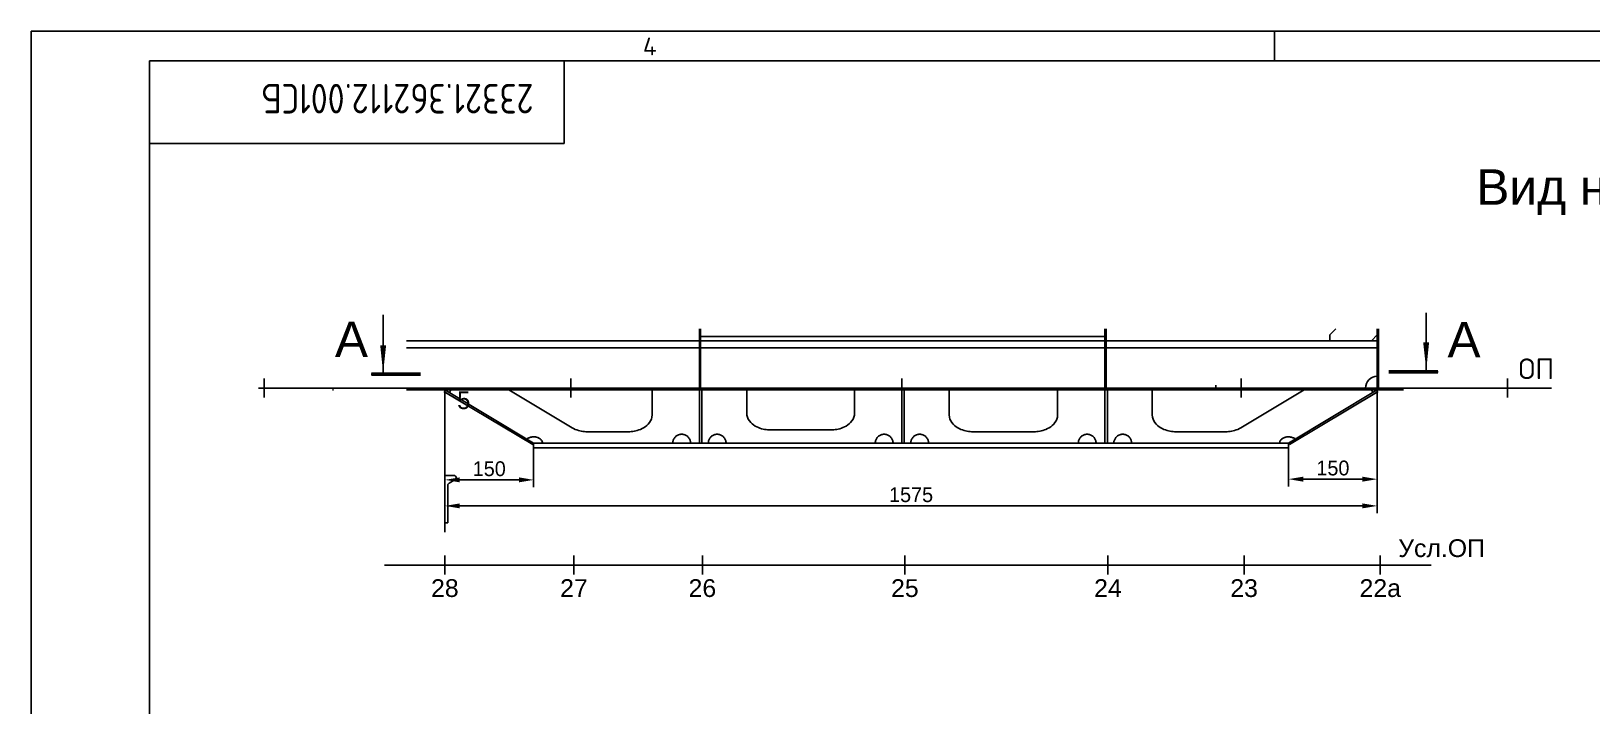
# Model space of a CAD drawing. Header units: millimetres. Extents: x -251843 to -243433, y -86292 to -80352.
# Drawn here: x -251843 to -249207, y -81492 to -80352 of the extents above; entities that cross this region are included whole.
import ezdxf
from ezdxf.enums import TextEntityAlignment as Align
from ezdxf.lldxf.tags import DXFTag

# ---------------------------------------------------------------- set-up
doc = ezdxf.new("R2010")
doc.units = ezdxf.units.MM
for name, color, linetype in [('Format', 7, 'Continuous'), ('IDENT', 7, 'Continuous'), ('pen_025', 1, 'Continuous'), ('pen_035', 1, 'Continuous'), ('pen_070', 1, 'Continuous')]:
    doc.layers.add(name, color=color, linetype=linetype)
doc.styles.add('3', font='txt.shx', dxfattribs={"height": 3})
doc.styles.add('3.5', font='txt.shx', dxfattribs={"height": 3.5})
doc.styles.add('5', font='txt.shx', dxfattribs={"height": 250})
doc.styles.add('style5', font='arial.ttf', dxfattribs={"height": 3})
tags = doc.linetypes.add('DASH1', pattern=[75, 50, -25]).pattern_tags.tags
tags[6:7] = [DXFTag(74, 4), DXFTag(75, 0), DXFTag(340, '0'), DXFTag(46, 1.0), DXFTag(50, 0.0), DXFTag(44, 0.0), DXFTag(45, 0.0)]
tags[4:5] = [DXFTag(74, 4), DXFTag(75, 0), DXFTag(340, '0'), DXFTag(46, 1.0), DXFTag(50, 0.0), DXFTag(44, 0.0), DXFTag(45, 0.0)]
tags = doc.linetypes.add('DASH2', pattern=[520, 450, -30, 10, -30]).pattern_tags.tags
tags[10:11] = [DXFTag(74, 4), DXFTag(75, 0), DXFTag(340, '0'), DXFTag(46, 1.0), DXFTag(50, 0.0), DXFTag(44, 0.0), DXFTag(45, 0.0)]
tags[8:9] = [DXFTag(74, 4), DXFTag(75, 0), DXFTag(340, '0'), DXFTag(46, 1.0), DXFTag(50, 0.0), DXFTag(44, 0.0), DXFTag(45, 0.0)]
tags[6:7] = [DXFTag(74, 4), DXFTag(75, 0), DXFTag(340, '0'), DXFTag(46, 1.0), DXFTag(50, 0.0), DXFTag(44, 0.0), DXFTag(45, 0.0)]
tags[4:5] = [DXFTag(74, 4), DXFTag(75, 0), DXFTag(340, '0'), DXFTag(46, 1.0), DXFTag(50, 0.0), DXFTag(44, 0.0), DXFTag(45, 0.0)]
tags = doc.linetypes.add('DASH5', pattern=[90, 40, -20, 10, -20]).pattern_tags.tags
tags[10:11] = [DXFTag(74, 4), DXFTag(75, 0), DXFTag(340, '0'), DXFTag(46, 1.0), DXFTag(50, 0.0), DXFTag(44, 0.0), DXFTag(45, 0.0)]
tags[8:9] = [DXFTag(74, 4), DXFTag(75, 0), DXFTag(340, '0'), DXFTag(46, 1.0), DXFTag(50, 0.0), DXFTag(44, 0.0), DXFTag(45, 0.0)]
tags[6:7] = [DXFTag(74, 4), DXFTag(75, 0), DXFTag(340, '0'), DXFTag(46, 1.0), DXFTag(50, 0.0), DXFTag(44, 0.0), DXFTag(45, 0.0)]
tags[4:5] = [DXFTag(74, 4), DXFTag(75, 0), DXFTag(340, '0'), DXFTag(46, 1.0), DXFTag(50, 0.0), DXFTag(44, 0.0), DXFTag(45, 0.0)]
tags = doc.linetypes.add('DASH6', pattern=[10, 5, -5]).pattern_tags.tags
tags[6:7] = [DXFTag(74, 4), DXFTag(75, 0), DXFTag(340, '0'), DXFTag(46, 1.0), DXFTag(50, 0.0), DXFTag(44, 0.0), DXFTag(45, 0.0)]
tags[4:5] = [DXFTag(74, 4), DXFTag(75, 0), DXFTag(340, '0'), DXFTag(46, 1.0), DXFTag(50, 0.0), DXFTag(44, 0.0), DXFTag(45, 0.0)]
doc.dimstyles.new('ISO-10', dxfattribs={"dimscale": 10, "dimtxt": 2.5, "dimasz": 2.5, "dimexe": 1.25, "dimexo": 0, "dimtad": 1, "dimdec": 0, "dimtxsty": 'Standard', "dimcen": 2.5, "dimclrd": 7, "dimclre": 7, "dimclrt": 4, "dimadec": 0, "dimazin": 0, "dimtfac": 1, "dimtdec": 0, "dimtmove": 0, "dimatfit": 3, "dimfxl": 1, "dimarcsym": 0})

# ---------------------------------------------------------------- blocks, each defined once
blk = doc.blocks.new('*D107')
at = {"color": 7, "lineweight": -2}
for p, q in [((-251144.5, -80958.1), (-251144.5, -81122.7)), ((-250994.5, -81048.1), (-250994.5, -81122.7)), ((-251119.5, -81110.2), (-251019.5, -81110.2))]:
    blk.add_line(p, q, dxfattribs=at)
at = {"color": 7}
for points in [[(-251119.5, -81106), (-251119.5, -81114.4), (-251144.5, -81110.2)], [(-251019.5, -81106), (-251019.5, -81114.4), (-250994.5, -81110.2)]]:
    blk.add_solid(points, dxfattribs=at)
at = {"layer": 'Defpoints', "color": 0}
for p in [(-251144.5, -80958.1), (-250994.5, -81048.1), (-250994.5, -81110.2)]:
    blk.add_point(p, dxfattribs=at)
at = {"color": 4, "insert": (-251069.5, -81091.5), "char_height": 25, "attachment_point": 5}
blk.add_mtext('150', dxfattribs=at)
blk = doc.blocks.new('*D108')
at = {"color": 7, "lineweight": -2}
for p, q in [((-251144.5, -80958.1), (-251144.5, -81166.7)), ((-249569.5, -80958.1), (-249569.5, -81166.7)), ((-251119.5, -81154.2), (-249594.5, -81154.2))]:
    blk.add_line(p, q, dxfattribs=at)
at = {"color": 7}
for points in [[(-251119.5, -81150), (-251119.5, -81158.3), (-251144.5, -81154.2)], [(-249594.5, -81150), (-249594.5, -81158.3), (-249569.5, -81154.2)]]:
    blk.add_solid(points, dxfattribs=at)
at = {"layer": 'Defpoints', "color": 0}
for p in [(-251144.5, -80958.1), (-249569.5, -80958.1), (-249569.5, -81154.2)]:
    blk.add_point(p, dxfattribs=at)
at = {"color": 4, "insert": (-250357, -81135.4), "char_height": 25, "attachment_point": 5}
blk.add_mtext('1575', dxfattribs=at)
blk = doc.blocks.new('*D109')
at = {"color": 7, "lineweight": -2}
for p, q in [((-249569.5, -80958.1), (-249569.5, -81121.5)), ((-249719.5, -81048.1), (-249719.5, -81121.5)), ((-249594.5, -81109), (-249694.5, -81109))]:
    blk.add_line(p, q, dxfattribs=at)
at = {"color": 7}
for points in [[(-249694.5, -81104.8), (-249694.5, -81113.2), (-249719.5, -81109)], [(-249594.5, -81104.8), (-249594.5, -81113.2), (-249569.5, -81109)]]:
    blk.add_solid(points, dxfattribs=at)
at = {"layer": 'Defpoints', "color": 0}
for p in [(-249569.5, -80958.1), (-249719.5, -81048.1), (-249719.5, -81109)]:
    blk.add_point(p, dxfattribs=at)
at = {"color": 4, "insert": (-249644.5, -81090.3), "char_height": 25, "attachment_point": 5}
blk.add_mtext('150', dxfattribs=at)

msp = doc.modelspace()

# ---------------------------------------------------------------- linework, layer by layer
at = {"color": 2}
for points in [[(-249486.8, -80925, 0, 10, 0), (-249487, -80877.7, 10, 10, 0)], [(-251248.8, -80929.8, 0, 10, 0), (-251248.7, -80882.6, 10, 10, 0)]]:
    msp.add_lwpolyline(points, format="xyseb", dxfattribs=at)
at = {"color": 2, "const_width": 6}
for points in [[(-249550.4, -80927.8), (-249466.7, -80927.8)], [(-251268.9, -80931.5), (-251185.2, -80931.5)]]:
    msp.add_lwpolyline(points, dxfattribs=at)
at = {"layer": 'Format', "color": 0}
for p, q in [((-243433.2, -80351.9), (-251843.2, -80351.9)), ((-251843.2, -80351.9), (-251843.2, -86291.9)), ((-249743.2, -80351.9), (-249743.2, -80401.9)), ((-251643.2, -80401.9), (-251643.2, -86241.9)), ((-243483.2, -80401.9), (-251643.2, -80401.9)), ((-250943.2, -80401.9), (-250943.2, -80541.9)), ((-250943.2, -80541.9), (-251643.2, -80541.9))]:
    msp.add_line(p, q, dxfattribs=at)
at = {"layer": 'pen_025', "color": 0, "linetype": 'DASH5'}
for p, q in [((-250714.5, -80955.1), (-250714.5, -80855.1)), ((-250712.5, -80955.1), (-250712.5, -80855.1)), ((-250029.5, -80955.1), (-250029.5, -80855.1)), ((-250027.5, -80955.1), (-250027.5, -80855.1)), ((-249579.5, -80875.1), (-249569.5, -80865.1)), ((-249569.5, -80955.1), (-249569.5, -80855.1)), ((-249567.5, -80955.1), (-249567.5, -80855.1)), ((-251209.5, -80875.1), (-249569.5, -80875.1)), ((-251209.5, -80887.1), (-249569.5, -80887.1)), ((-249569.5, -80935.1), (-249569.5, -80875.1)), ((-251209.5, -80955.1), (-249525.5, -80955.1)), ((-251209.5, -80958.1), (-249525.5, -80958.1))]:
    msp.add_line(p, q, dxfattribs=at)
at = {"layer": 'pen_025', "color": 0, "linetype": 'Continuous'}
for p, q in [((-251449.5, -80971.1), (-251449.5, -80939.1)), ((-250931.5, -80971.1), (-250931.5, -80939.1)), ((-250714.5, -80971.1), (-250714.5, -80939.1)), ((-250372.5, -80971.1), (-250372.5, -80939.1)), ((-250029.5, -80971.1), (-250029.5, -80939.1)), ((-249842.5, -80958.1), (-249842.5, -80949.9)), ((-249799.5, -80971.1), (-249799.5, -80939.1)), ((-249569.5, -80971.1), (-249569.5, -80939.1)), ((-249349.5, -80971.1), (-249349.5, -80939.1)), ((-251334.5, -80958.1), (-251332.5, -80958.1)), ((-249840.5, -80958.1), (-249842.5, -80958.1)), ((-251144.5, -81198.7), (-251144.5, -81166.7)), ((-251144.5, -81270.1), (-251144.5, -81238.1)), ((-250926.5, -81270.1), (-250926.5, -81238.1)), ((-250709.5, -81270.1), (-250709.5, -81238.1)), ((-250367.5, -81270.1), (-250367.5, -81238.1)), ((-250024.5, -81270.1), (-250024.5, -81238.1)), ((-249794.5, -81270.1), (-249794.5, -81238.1)), ((-249564.5, -81270.1), (-249564.5, -81238.1))]:
    msp.add_line(p, q, dxfattribs=at)
at = {"layer": 'pen_025', "color": 0, "linetype": 'DASH2'}
for p, q in [((-251459.5, -80955.1), (-249275.5, -80955.1)), ((-251246.6, -81254.1), (-249478.4, -81254.1))]:
    msp.add_line(p, q, dxfattribs=at)
at = {"layer": 'pen_025', "color": 0, "linetype": 'DASH5'}
msp.add_polyline3d([(-249639.5, -80855.1, 0), (-249649.5, -80865.1, 0), (-249649.5, -80875.1, 0), (-249579.5, -80875.1, 0)], dxfattribs=at)
at = {"layer": 'pen_025', "color": 0, "linetype": 'DASH6'}
msp.add_polyline3d([(-251144.5, -81182.7, 0), (-251139.5, -81182.7, 0), (-251139.5, -81119.4, 0), (-251139.2, -81118, 0), (-251138.6, -81116.8, 0), (-251137.5, -81115.9, 0), (-251127.5, -81110.1, 0), (-251126.2, -81109, 0), (-251125.6, -81107.4, 0), (-251125.6, -81105.6, 0), (-251126.4, -81104.1, 0), (-251127.8, -81103, 0), (-251129.5, -81102.7, 0), (-251144.5, -81102.7, 0), (-251144.5, -81182.7, 0)], dxfattribs=at)
at = {"layer": 'pen_025', "color": 0, "linetype": 'DASH5'}
msp.add_arc((-249569.5, -80955.1), 20, 90, 180, dxfattribs=at)
at = {"layer": 'pen_035', "color": 0, "linetype": 'Continuous'}
for p, q in [((-251146, -80960.7), (-250996, -81050.7)), ((-251144.5, -80958.1), (-250994.5, -81048.1)), ((-249719.5, -81048.1), (-249569.5, -80958.1)), ((-249717.9, -81050.7), (-249568, -80960.7)), ((-250834.5, -81028.8), (-250903.8, -81028.8)), ((-250834.5, -81028.8), (-250903.8, -81028.8)), ((-250492.5, -81025.8), (-250594.5, -81025.8)), ((-250492.5, -81025.8), (-250594.5, -81025.8)), ((-250149.5, -81028.8), (-250252.5, -81028.8)), ((-250149.5, -81028.8), (-250252.5, -81028.8)), ((-249825.7, -81028.8), (-249909.5, -81028.8)), ((-250994.5, -81048.1), (-249719.5, -81048.1)), ((-250994.5, -81056.1), (-249719.5, -81056.1))]:
    msp.add_line(p, q, dxfattribs=at)
at = {"layer": 'pen_035', "color": 0, "linetype": 'DASH1'}
for p, q in [((-250714.5, -81048.1), (-250714.5, -80958.1)), ((-250710.5, -81048.1), (-250710.5, -80958.1)), ((-250372.5, -81048.1), (-250372.5, -80958.1)), ((-250368.5, -81048.1), (-250368.5, -80958.1)), ((-250029.5, -81048.1), (-250029.5, -80958.1)), ((-250025.5, -81048.1), (-250025.5, -80958.1))]:
    msp.add_line(p, q, dxfattribs=at)
at = {"layer": 'pen_035', "color": 0, "linetype": 'Continuous'}
for points in [[(-250929.7, -81022.1, 0), (-251036.3, -80958.1, 0), (-251134.5, -80958.1, 0), (-251136.9, -80962.7, 0)], [(-250929.7, -81022.1, 0), (-251036.3, -80958.1, 0), (-251134.5, -80958.1, 0), (-251136.9, -80962.7, 0)], [(-250634.5, -80997.5, 0), (-250634.5, -80958.1, 0), (-250794.5, -80958.1, 0), (-250794.5, -81000.5, 0)], [(-250634.5, -80997.5, 0), (-250634.5, -80958.1, 0), (-250794.5, -80958.1, 0), (-250794.5, -81000.5, 0)], [(-250292.5, -81000.5, 0), (-250292.5, -80958.1, 0), (-250452.5, -80958.1, 0), (-250452.5, -80997.5, 0)], [(-250292.5, -81000.5, 0), (-250292.5, -80958.1, 0), (-250452.5, -80958.1, 0), (-250452.5, -80997.5, 0)], [(-249949.5, -81000.5, 0), (-249949.5, -80958.1, 0), (-250109.5, -80958.1, 0), (-250109.5, -81000.5, 0)], [(-249949.5, -81000.5, 0), (-249949.5, -80958.1, 0), (-250109.5, -80958.1, 0), (-250109.5, -81000.5, 0)], [(-249577.1, -80962.7, 0), (-249579.5, -80958.1, 0), (-249693.1, -80958.1, 0), (-249799.8, -81022.1, 0)], [(-249577.1, -80962.7, 0), (-249579.5, -80958.1, 0), (-249693.1, -80958.1, 0), (-249799.8, -81022.1, 0)], [(-250794.5, -81000.5, 0), (-250794.8, -81004, 0), (-250795.7, -81007.4, 0), (-250797.1, -81010.5, 0), (-250798.9, -81013.5, 0), (-250801.1, -81016.1, 0), (-250803.5, -81018.4, 0), (-250806.1, -81020.4, 0), (-250808.7, -81022.2, 0), (-250811.4, -81023.6, 0), (-250814.1, -81024.8, 0), (-250816.8, -81025.9, 0), (-250819.4, -81026.7, 0), (-250822, -81027.4, 0), (-250824.5, -81027.9, 0), (-250827.1, -81028.3, 0), (-250829.6, -81028.6, 0), (-250832, -81028.8, 0), (-250834.5, -81028.8, 0)], [(-250794.5, -81000.5, 0), (-250794.8, -81004, 0), (-250795.7, -81007.4, 0), (-250797.1, -81010.5, 0), (-250798.9, -81013.5, 0), (-250801.1, -81016.1, 0), (-250803.5, -81018.4, 0), (-250806.1, -81020.4, 0), (-250808.7, -81022.2, 0), (-250811.4, -81023.6, 0), (-250814.1, -81024.8, 0), (-250816.8, -81025.9, 0), (-250819.4, -81026.7, 0), (-250822, -81027.4, 0), (-250824.5, -81027.9, 0), (-250827.1, -81028.3, 0), (-250829.6, -81028.6, 0), (-250832, -81028.8, 0), (-250834.5, -81028.8, 0)], [(-250594.5, -81025.8, 0), (-250597, -81025.8, 0), (-250599.4, -81025.6, 0), (-250601.9, -81025.3, 0), (-250604.5, -81024.9, 0), (-250607, -81024.4, 0), (-250609.6, -81023.7, 0), (-250612.2, -81022.9, 0), (-250614.9, -81021.8, 0), (-250617.6, -81020.6, 0), (-250620.3, -81019.2, 0), (-250622.9, -81017.4, 0), (-250625.5, -81015.4, 0), (-250627.9, -81013.1, 0), (-250630.1, -81010.5, 0), (-250631.9, -81007.5, 0), (-250633.3, -81004.4, 0), (-250634.2, -81001, 0), (-250634.5, -80997.5, 0)], [(-250452.5, -80997.5, 0), (-250452.8, -81001, 0), (-250453.7, -81004.4, 0), (-250455.1, -81007.5, 0), (-250456.9, -81010.5, 0), (-250459.1, -81013.1, 0), (-250461.5, -81015.4, 0), (-250464.1, -81017.4, 0), (-250466.7, -81019.2, 0), (-250469.4, -81020.6, 0), (-250472.1, -81021.8, 0), (-250474.8, -81022.9, 0), (-250477.4, -81023.7, 0), (-250480, -81024.4, 0), (-250482.5, -81024.9, 0), (-250485.1, -81025.3, 0), (-250487.6, -81025.6, 0), (-250490, -81025.8, 0), (-250492.5, -81025.8, 0)], [(-250452.5, -80997.5, 0), (-250452.8, -81001, 0), (-250453.7, -81004.4, 0), (-250455.1, -81007.5, 0), (-250456.9, -81010.5, 0), (-250459.1, -81013.1, 0), (-250461.5, -81015.4, 0), (-250464.1, -81017.4, 0), (-250466.7, -81019.2, 0), (-250469.4, -81020.6, 0), (-250472.1, -81021.8, 0), (-250474.8, -81022.9, 0), (-250477.4, -81023.7, 0), (-250480, -81024.4, 0), (-250482.5, -81024.9, 0), (-250485.1, -81025.3, 0), (-250487.6, -81025.6, 0), (-250490, -81025.8, 0), (-250492.5, -81025.8, 0)], [(-250252.5, -81028.8, 0), (-250255, -81028.8, 0), (-250257.4, -81028.6, 0), (-250259.9, -81028.3, 0), (-250262.5, -81027.9, 0), (-250265, -81027.4, 0), (-250267.6, -81026.7, 0), (-250270.2, -81025.9, 0), (-250272.9, -81024.8, 0), (-250275.6, -81023.6, 0), (-250278.3, -81022.2, 0), (-250280.9, -81020.4, 0), (-250283.5, -81018.4, 0), (-250285.9, -81016.1, 0), (-250288.1, -81013.5, 0), (-250289.9, -81010.5, 0), (-250291.3, -81007.4, 0), (-250292.2, -81004, 0), (-250292.5, -81000.5, 0)], [(-250109.5, -81000.5, 0), (-250109.8, -81004, 0), (-250110.7, -81007.4, 0), (-250112.1, -81010.5, 0), (-250113.9, -81013.5, 0), (-250116.1, -81016.1, 0), (-250118.5, -81018.4, 0), (-250121.1, -81020.4, 0), (-250123.7, -81022.2, 0), (-250126.4, -81023.6, 0), (-250129.1, -81024.8, 0), (-250131.8, -81025.9, 0), (-250134.4, -81026.7, 0), (-250137, -81027.4, 0), (-250139.5, -81027.9, 0), (-250142.1, -81028.3, 0), (-250144.6, -81028.6, 0), (-250147, -81028.8, 0), (-250149.5, -81028.8, 0)], [(-250109.5, -81000.5, 0), (-250109.8, -81004, 0), (-250110.7, -81007.4, 0), (-250112.1, -81010.5, 0), (-250113.9, -81013.5, 0), (-250116.1, -81016.1, 0), (-250118.5, -81018.4, 0), (-250121.1, -81020.4, 0), (-250123.7, -81022.2, 0), (-250126.4, -81023.6, 0), (-250129.1, -81024.8, 0), (-250131.8, -81025.9, 0), (-250134.4, -81026.7, 0), (-250137, -81027.4, 0), (-250139.5, -81027.9, 0), (-250142.1, -81028.3, 0), (-250144.6, -81028.6, 0), (-250147, -81028.8, 0), (-250149.5, -81028.8, 0)], [(-249909.5, -81028.8, 0), (-249912, -81028.8, 0), (-249914.4, -81028.6, 0), (-249916.9, -81028.3, 0), (-249919.5, -81027.9, 0), (-249922, -81027.4, 0), (-249924.6, -81026.7, 0), (-249927.2, -81025.9, 0), (-249929.9, -81024.8, 0), (-249932.6, -81023.6, 0), (-249935.3, -81022.2, 0), (-249937.9, -81020.4, 0), (-249940.5, -81018.4, 0), (-249942.9, -81016.1, 0), (-249945.1, -81013.5, 0), (-249946.9, -81010.5, 0), (-249948.3, -81007.4, 0), (-249949.2, -81004, 0), (-249949.5, -81000.5, 0)], [(-250903.8, -81028.8, 0), (-250906.3, -81028.8, 0), (-250908.7, -81028.6, 0), (-250911.2, -81028.3, 0), (-250913.8, -81027.9, 0), (-250916.3, -81027.4, 0), (-250919, -81026.7, 0), (-250921.6, -81025.8, 0), (-250924.3, -81024.8, 0), (-250927, -81023.6, 0), (-250929.7, -81022.1, 0)], [(-250903.8, -81028.8, 0), (-250906.3, -81028.8, 0), (-250908.7, -81028.6, 0), (-250911.2, -81028.3, 0), (-250913.8, -81027.9, 0), (-250916.3, -81027.4, 0), (-250919, -81026.7, 0), (-250921.6, -81025.8, 0), (-250924.3, -81024.8, 0), (-250927, -81023.6, 0), (-250929.7, -81022.1, 0)], [(-249799.8, -81022.1, 0), (-249802.5, -81023.6, 0), (-249805.2, -81024.8, 0), (-249807.9, -81025.8, 0), (-249810.5, -81026.7, 0), (-249813.1, -81027.4, 0), (-249815.7, -81027.9, 0), (-249818.2, -81028.3, 0), (-249820.7, -81028.6, 0), (-249823.2, -81028.8, 0), (-249825.7, -81028.8, 0)], [(-249799.8, -81022.1, 0), (-249802.5, -81023.6, 0), (-249805.2, -81024.8, 0), (-249807.9, -81025.8, 0), (-249810.5, -81026.7, 0), (-249813.1, -81027.4, 0), (-249815.7, -81027.9, 0), (-249818.2, -81028.3, 0), (-249820.7, -81028.6, 0), (-249823.2, -81028.8, 0), (-249825.7, -81028.8, 0)], [(-251005.9, -81041.2, 0), (-251004.9, -81040.5, 0), (-251003.9, -81039.8, 0), (-251002.9, -81039.3, 0), (-251001.9, -81038.9, 0), (-251000.9, -81038.5, 0), (-250999.9, -81038.2, 0), (-250998.9, -81038, 0), (-250997.9, -81037.8, 0), (-250997, -81037.6, 0), (-250996, -81037.5, 0), (-250995.1, -81037.5, 0), (-250994.1, -81037.5, 0), (-250993.2, -81037.5, 0), (-250992.2, -81037.6, 0), (-250991.3, -81037.7, 0), (-250990.3, -81037.9, 0), (-250989.3, -81038.1, 0)], [(-250989.3, -81038.1, 0), (-250988.4, -81038.4, 0), (-250987.4, -81038.7, 0), (-250986.5, -81039.1, 0), (-250985.5, -81039.6, 0), (-250984.5, -81040.2, 0), (-250983.6, -81040.8, 0), (-250982.7, -81041.6, 0), (-250981.8, -81042.4, 0), (-250981, -81043.4, 0), (-250980.4, -81044.5, 0), (-250979.9, -81045.6, 0), (-250979.6, -81046.8, 0), (-250979.5, -81048.1, 0)], [(-250759.5, -81048.1, 0), (-250759.4, -81046.8, 0), (-250759.3, -81045.5, 0), (-250759, -81044.2, 0), (-250758.6, -81043, 0), (-250758.1, -81041.8, 0), (-250757.5, -81040.6, 0), (-250756.8, -81039.5, 0), (-250756, -81038.5, 0), (-250755.1, -81037.5, 0), (-250754.1, -81036.6, 0), (-250753.1, -81035.8, 0), (-250752, -81035.1, 0), (-250750.8, -81034.5, 0), (-250749.6, -81034, 0), (-250748.4, -81033.6, 0), (-250747.1, -81033.3, 0), (-250745.8, -81033.1, 0), (-250744.5, -81033.1, 0), (-250743.2, -81033.1, 0), (-250741.9, -81033.3, 0), (-250740.6, -81033.6, 0), (-250739.4, -81034, 0), (-250738.2, -81034.5, 0), (-250737, -81035.1, 0), (-250735.9, -81035.8, 0), (-250734.8, -81036.6, 0), (-250733.9, -81037.5, 0), (-250733, -81038.5, 0), (-250732.2, -81039.5, 0), (-250731.5, -81040.6, 0), (-250730.9, -81041.8, 0), (-250730.4, -81043, 0), (-250730, -81044.2, 0), (-250729.7, -81045.5, 0), (-250729.5, -81046.8, 0), (-250729.5, -81048.1, 0)], [(-250699.5, -81048.1, 0), (-250699.4, -81046.8, 0), (-250699.3, -81045.5, 0), (-250699, -81044.2, 0), (-250698.6, -81043, 0), (-250698.1, -81041.8, 0), (-250697.5, -81040.6, 0), (-250696.8, -81039.5, 0), (-250696, -81038.5, 0), (-250695.1, -81037.5, 0), (-250694.1, -81036.6, 0), (-250693.1, -81035.8, 0), (-250692, -81035.1, 0), (-250690.8, -81034.5, 0), (-250689.6, -81034, 0), (-250688.4, -81033.6, 0), (-250687.1, -81033.3, 0), (-250685.8, -81033.1, 0), (-250684.5, -81033.1, 0), (-250683.2, -81033.1, 0), (-250681.9, -81033.3, 0), (-250680.6, -81033.6, 0), (-250679.4, -81034, 0), (-250678.2, -81034.5, 0), (-250677, -81035.1, 0), (-250675.9, -81035.8, 0), (-250674.8, -81036.6, 0), (-250673.9, -81037.5, 0), (-250673, -81038.5, 0), (-250672.2, -81039.5, 0), (-250671.5, -81040.6, 0), (-250670.9, -81041.8, 0), (-250670.4, -81043, 0), (-250670, -81044.2, 0), (-250669.7, -81045.5, 0), (-250669.5, -81046.8, 0), (-250669.5, -81048.1, 0)], [(-250417.5, -81048.1, 0), (-250417.4, -81046.8, 0), (-250417.3, -81045.5, 0), (-250417, -81044.2, 0), (-250416.6, -81043, 0), (-250416.1, -81041.8, 0), (-250415.5, -81040.6, 0), (-250414.8, -81039.5, 0), (-250414, -81038.5, 0), (-250413.1, -81037.5, 0), (-250412.1, -81036.6, 0), (-250411.1, -81035.8, 0), (-250410, -81035.1, 0), (-250408.8, -81034.5, 0), (-250407.6, -81034, 0), (-250406.4, -81033.6, 0), (-250405.1, -81033.3, 0), (-250403.8, -81033.1, 0), (-250402.5, -81033.1, 0), (-250401.2, -81033.1, 0), (-250399.9, -81033.3, 0), (-250398.6, -81033.6, 0), (-250397.4, -81034, 0), (-250396.2, -81034.5, 0), (-250395, -81035.1, 0), (-250393.9, -81035.8, 0), (-250392.8, -81036.6, 0), (-250391.9, -81037.5, 0), (-250391, -81038.5, 0), (-250390.2, -81039.5, 0), (-250389.5, -81040.6, 0), (-250388.9, -81041.8, 0), (-250388.4, -81043, 0), (-250388, -81044.2, 0), (-250387.7, -81045.5, 0), (-250387.5, -81046.8, 0), (-250387.5, -81048.1, 0)], [(-250357.5, -81048.1, 0), (-250357.4, -81046.8, 0), (-250357.3, -81045.5, 0), (-250357, -81044.2, 0), (-250356.6, -81043, 0), (-250356.1, -81041.8, 0), (-250355.5, -81040.6, 0), (-250354.8, -81039.5, 0), (-250354, -81038.5, 0), (-250353.1, -81037.5, 0), (-250352.1, -81036.6, 0), (-250351.1, -81035.8, 0), (-250350, -81035.1, 0), (-250348.8, -81034.5, 0), (-250347.6, -81034, 0), (-250346.4, -81033.6, 0), (-250345.1, -81033.3, 0), (-250343.8, -81033.1, 0), (-250342.5, -81033.1, 0), (-250341.2, -81033.1, 0), (-250339.9, -81033.3, 0), (-250338.6, -81033.6, 0), (-250337.4, -81034, 0), (-250336.2, -81034.5, 0), (-250335, -81035.1, 0), (-250333.9, -81035.8, 0), (-250332.8, -81036.6, 0), (-250331.9, -81037.5, 0), (-250331, -81038.5, 0), (-250330.2, -81039.5, 0), (-250329.5, -81040.6, 0), (-250328.9, -81041.8, 0), (-250328.4, -81043, 0), (-250328, -81044.2, 0), (-250327.7, -81045.5, 0), (-250327.5, -81046.8, 0), (-250327.5, -81048.1, 0)], [(-250074.5, -81048.1, 0), (-250074.4, -81046.8, 0), (-250074.3, -81045.5, 0), (-250074, -81044.2, 0), (-250073.6, -81043, 0), (-250073.1, -81041.8, 0), (-250072.5, -81040.6, 0), (-250071.8, -81039.5, 0), (-250071, -81038.5, 0), (-250070.1, -81037.5, 0), (-250069.1, -81036.6, 0), (-250068.1, -81035.8, 0), (-250067, -81035.1, 0), (-250065.8, -81034.5, 0), (-250064.6, -81034, 0), (-250063.4, -81033.6, 0), (-250062.1, -81033.3, 0), (-250060.8, -81033.1, 0), (-250059.5, -81033.1, 0), (-250058.2, -81033.1, 0), (-250056.9, -81033.3, 0), (-250055.6, -81033.6, 0), (-250054.4, -81034, 0), (-250053.2, -81034.5, 0), (-250052, -81035.1, 0), (-250050.9, -81035.8, 0), (-250049.8, -81036.6, 0), (-250048.9, -81037.5, 0), (-250048, -81038.5, 0), (-250047.2, -81039.5, 0), (-250046.5, -81040.6, 0), (-250045.9, -81041.8, 0), (-250045.4, -81043, 0), (-250045, -81044.2, 0), (-250044.7, -81045.5, 0), (-250044.5, -81046.8, 0), (-250044.5, -81048.1, 0)], [(-250014.5, -81048.1, 0), (-250014.4, -81046.8, 0), (-250014.3, -81045.5, 0), (-250014, -81044.2, 0), (-250013.6, -81043, 0), (-250013.1, -81041.8, 0), (-250012.5, -81040.6, 0), (-250011.8, -81039.5, 0), (-250011, -81038.5, 0), (-250010.1, -81037.5, 0), (-250009.1, -81036.6, 0), (-250008.1, -81035.8, 0), (-250007, -81035.1, 0), (-250005.8, -81034.5, 0), (-250004.6, -81034, 0), (-250003.4, -81033.6, 0), (-250002.1, -81033.3, 0), (-250000.8, -81033.1, 0), (-249999.5, -81033.1, 0), (-249998.2, -81033.1, 0), (-249996.9, -81033.3, 0), (-249995.6, -81033.6, 0), (-249994.4, -81034, 0), (-249993.2, -81034.5, 0), (-249992, -81035.1, 0), (-249990.9, -81035.8, 0), (-249989.8, -81036.6, 0), (-249988.9, -81037.5, 0), (-249988, -81038.5, 0), (-249987.2, -81039.5, 0), (-249986.5, -81040.6, 0), (-249985.9, -81041.8, 0), (-249985.4, -81043, 0), (-249985, -81044.2, 0), (-249984.7, -81045.5, 0), (-249984.5, -81046.8, 0), (-249984.5, -81048.1, 0)], [(-249734.5, -81048.1, 0), (-249734.4, -81046.8, 0), (-249734.1, -81045.6, 0), (-249733.6, -81044.5, 0), (-249732.9, -81043.4, 0), (-249732.2, -81042.4, 0), (-249731.3, -81041.6, 0), (-249730.4, -81040.8, 0), (-249729.5, -81040.2, 0), (-249728.5, -81039.6, 0), (-249727.5, -81039.1, 0), (-249726.6, -81038.7, 0), (-249725.6, -81038.4, 0), (-249724.7, -81038.1, 0)], [(-249724.7, -81038.1, 0), (-249723.7, -81037.9, 0), (-249722.7, -81037.7, 0), (-249721.8, -81037.6, 0), (-249720.8, -81037.5, 0), (-249719.9, -81037.5, 0), (-249718.9, -81037.5, 0), (-249718, -81037.5, 0), (-249717, -81037.6, 0), (-249716.1, -81037.8, 0), (-249715.1, -81038, 0), (-249714.1, -81038.2, 0), (-249713.1, -81038.5, 0), (-249712.1, -81038.9, 0), (-249711.1, -81039.3, 0), (-249710.1, -81039.8, 0), (-249709, -81040.5, 0), (-249708.1, -81041.2, 0)]]:
    msp.add_polyline3d(points, dxfattribs=at)
at = {"layer": 'pen_070', "color": 0, "linetype": 'Continuous'}
for p, q in [((-251248.9, -80931.5), (-251248.9, -80831.5)), ((-249486.7, -80927.8), (-249486.7, -80827.8)), ((-251268.9, -80931.5), (-251188.9, -80931.5)), ((-249466.7, -80927.8), (-249546.7, -80927.8))]:
    msp.add_line(p, q, dxfattribs=at)
for points in [[(-250714.5, -80867.9, 0), (-250707.6, -80867.9, 0), (-250029.5, -80867.9, 0)], [(-251209.5, -80955.1, 0), (-249551.9, -80955.1, 0), (-249525.5, -80955.1, 0)]]:
    msp.add_polyline3d(points, dxfattribs=at)

# ---------------------------------------------------------------- texts
at = {"layer": 'Format', "color": 0}
for s, height, style, p in [('4', 30, '3', (-250810.1, -80401.7)), ('ОП', 35, '3.5', (-249331.2, -80950.5))]:
    msp.add_text(s, height=height, dxfattribs=dict(at, style=style)).set_placement(p, align=Align.BOTTOM_LEFT)
at = {"layer": 'IDENT', "color": 0, "style": '5', "width": 0.8}
msp.add_text('23321.362112.001СБ', height=50, rotation=180, dxfattribs=at).set_placement((-250994.7, -80425.9), align=Align.BOTTOM_LEFT)
at = {"layer": 'pen_035', "color": 0, "linetype": 'Continuous', "style": 'style5'}
for s, height, p in [('Вид на опору ЛБ от ДП', 60, (-249402.3, -80663.3)), ('Усл.ОП', 30, (-249534.1, -81249.6))]:
    msp.add_text(s, height=height, dxfattribs=at).set_placement(p, align=Align.BOTTOM_LEFT)
for p in [(-251302.3, -80872.6), (-249423, -80873.2)]:
    msp.add_text('A', height=60, dxfattribs=at).set_placement(p, align=Align.MIDDLE_CENTER)
at = {"layer": 'pen_035', "color": 0, "linetype": 'Continuous'}
msp.add_text('5', height=30, dxfattribs=at).set_placement((-251112.5, -80960.6), align=Align.TOP_CENTER)
at = {"layer": 'pen_035', "color": 0, "linetype": 'Continuous', "style": 'style5'}
for s, p in [('28', (-251144.5, -81278.1)), ('27', (-250926.5, -81278.1)), ('26', (-250709.5, -81278.1)), ('25', (-250367.5, -81278.1)), ('24', (-250024.5, -81278.1)), ('23', (-249794.5, -81278.1)), ('22а', (-249564.5, -81278.1))]:
    msp.add_text(s, height=30, dxfattribs=at).set_placement(p, align=Align.TOP_CENTER)

# ---------------------------------------------------------------- dimensions: what is measured, and where the dimension line sits
at = {"color": 0}
for base, p1, p2, picture, middle in [((-250994.5, -81110.2), (-251144.5, -80958.1), (-250994.5, -81048.1), '*D107', (-251069.5, -81091.5)), ((-249569.5, -81154.2), (-251144.5, -80958.1), (-249569.5, -80958.1), '*D108', (-250357, -81135.4)), ((-249719.5, -81109), (-249569.5, -80958.1), (-249719.5, -81048.1), '*D109', (-249644.5, -81090.3))]:
    dim = msp.add_linear_dim(base=base, p1=p1, p2=p2, dimstyle='ISO-10', dxfattribs=at)
    dim.commit()
    dim.dimension.update_dxf_attribs({"geometry": picture, "text_midpoint": middle})

doc.saveas('drawing.dxf')
